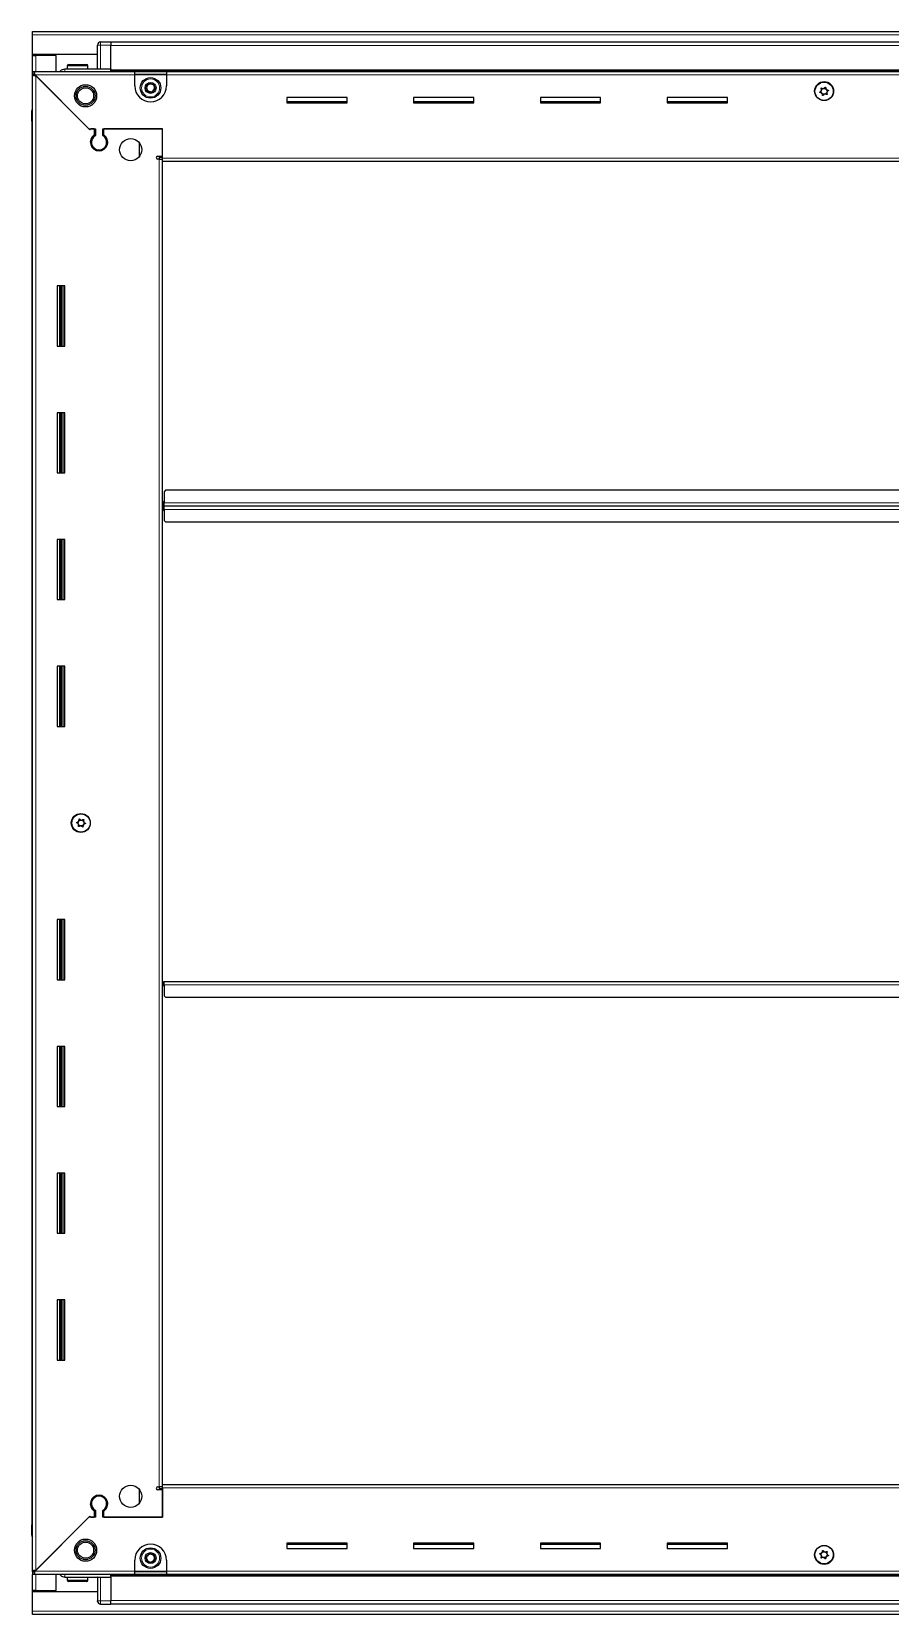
# Model space of a CAD drawing. Header units: millimetres. Extents: x -659 to 3586, y -1610 to 1459.
# Drawn here: x 2502 to 3044, y 274 to 1273 of the extents above; entities that cross this region are included whole.
import ezdxf

# ---------------------------------------------------------------- set-up
doc = ezdxf.new("R2010")
doc.units = ezdxf.units.MM

msp = doc.modelspace()

# ---------------------------------------------------------------- linework, layer by layer
at = {"color": 7, "linetype": 'Continuous', "lineweight": 25}
for p, q in [((2502.56, 1270.73), (2502.56, 1272.83)), ((2502.56, 1272.83), (3501.56, 1272.83)), ((2502.56, 1258.33), (2502.56, 1270.73)), ((2543.56, 1249.33), (2543.56, 1264.33)), ((2544.23, 1265.83), (2544.23, 1265.83)), ((2545.56, 1266.33), (2552.06, 1266.33)), ((2545.56, 1266.33), (2552.06, 1266.33)), ((2552.06, 1266.33), (2552.06, 1266.33)), ((2552.06, 1266.33), (2552.06, 1266.33)), ((2552.06, 1266.33), (2552.06, 1264.33)), ((3452.06, 1266.18), (2552.06, 1266.18)), ((2552.06, 1249.33), (2552.06, 1264.33)), ((2543.56, 1258.33), (2502.56, 1258.33)), ((2502.56, 1257.83), (2502.56, 1258.33)), ((2502.56, 1257.83), (2504.66, 1257.83)), ((2502.56, 1247.58), (2502.56, 1257.83)), ((2504.06, 1257.83), (2504.06, 1258.33)), ((2517.56, 1257.83), (2504.66, 1257.83)), ((2517.56, 1247.58), (2517.56, 1257.83)), ((2523.06, 1249.33), (2552.06, 1249.33)), ((2524.56, 1251.23), (2524.56, 1249.33)), ((2525.36, 1252.03), (2536.76, 1252.03)), ((2537.56, 1249.33), (2537.56, 1251.23)), ((2551.98, 1247.58), (2552.06, 1249.3)), ((2552.06, 1249.33), (2552.06, 1248.83)), ((2502.56, 1246.08), (2502.56, 1247.58)), ((2502.56, 1247.58), (2503.56, 1247.58)), ((2502.56, 1245.58), (2502.56, 1246.08)), ((2502.56, 1246.08), (2503.56, 1246.08)), ((2502.56, 301.08), (2502.56, 1245.58)), ((2504.06, 1245.58), (2502.56, 1245.58)), ((2503.56, 1246.08), (2503.56, 1247.58)), ((2503.56, 1247.58), (2567.06, 1247.58)), ((2504.16, 1245.48), (2538.06, 1211.58)), ((2538.76, 1210.88), (2504.66, 1244.98)), ((2552.06, 1248.18), (3452.06, 1248.18)), ((2567.06, 1245.48), (2567.06, 1247.58)), ((2567.06, 1247.58), (2587.06, 1247.58)), ((2567.06, 1246.08), (2587.06, 1246.08)), ((2567.06, 1238.58), (2567.06, 1245.48)), ((2587.06, 1247.58), (3417.06, 1247.58)), ((2587.06, 1247.58), (2587.06, 1245.48)), ((2587.06, 1245.48), (2587.06, 1238.58)), ((2701.06, 1231.33), (2663.06, 1231.33)), ((2663.06, 1231.33), (2663.06, 1227.83)), ((2701.06, 1227.83), (2701.06, 1231.33)), ((2781.06, 1231.33), (2743.06, 1231.33)), ((2743.06, 1231.33), (2743.06, 1227.83)), ((2781.06, 1227.83), (2781.06, 1231.33)), ((2861.06, 1231.33), (2823.06, 1231.33)), ((2823.06, 1231.33), (2823.06, 1227.83)), ((2861.06, 1227.83), (2861.06, 1231.33)), ((2941.06, 1231.33), (2903.06, 1231.33)), ((2903.06, 1231.33), (2903.06, 1227.83)), ((2941.06, 1227.83), (2941.06, 1231.33)), ((2502.06, 1222.83), (2502.06, 1216.33)), ((2502.06, 1216.33), (2502.06, 1222.83)), ((2701.06, 1228.58), (2663.06, 1228.58)), ((2663.06, 1227.83), (2701.06, 1227.83)), ((2781.06, 1228.58), (2743.06, 1228.58)), ((2743.06, 1227.83), (2781.06, 1227.83)), ((2861.06, 1228.58), (2823.06, 1228.58)), ((2823.06, 1227.83), (2861.06, 1227.83)), ((2941.06, 1228.58), (2903.06, 1228.58)), ((2903.06, 1227.83), (2941.06, 1227.83)), ((2502.06, 1216.33), (2502.06, 1216.33)), ((2502.56, 1216.33), (2502.06, 1216.33)), ((2502.21, 1216.33), (2502.21, 330.33)), ((2538.06, 1211.58), (2542.26, 1211.58)), ((2539.46, 1211.58), (2538.76, 1210.88)), ((2541.56, 1211.58), (2539.46, 1211.58)), ((2541.56, 1211.58), (2541.56, 1207.69)), ((2542.26, 1211.58), (2542.26, 1207.29)), ((2546.86, 1211.58), (2584.56, 1211.58)), ((2546.86, 1207.29), (2546.86, 1211.58)), ((2547.56, 1207.69), (2547.56, 1211.58)), ((2584.56, 1211.58), (2547.56, 1211.58)), ((2584.56, 1194.33), (2584.56, 1211.58)), ((2584.56, 1192.93), (2584.56, 1211.58)), ((2570.06, 1194), (2570.06, 1202.66)), ((2542.56, 1198.72), (2542.56, 1197.96)), ((2581.71, 1194.33), (2584.56, 1194.33)), ((2582.46, 1192.33), (2581.71, 1192.33)), ((2582.46, 1192.33), (2584.56, 1192.33)), ((2584.56, 1193.33), (2582.56, 1193.33)), ((2582.56, 1193.33), (2582.56, 1192.33)), ((2584.56, 1190.83), (2584.56, 1192.93)), ((2584.56, 355.83), (2584.56, 1190.83)), ((3419.56, 1190.83), (2584.56, 1190.83)), ((2523.06, 1112.33), (2518.06, 1112.33)), ((2518.06, 1112.33), (2518.06, 1074.33)), ((2520.21, 1074.33), (2520.21, 1112.33)), ((2522, 1074.33), (2522, 1112.33)), ((2522.03, 1074.33), (2522.03, 1112.33)), ((2523.06, 1074.33), (2523.06, 1112.33)), ((2518.06, 1074.33), (2523.06, 1074.33)), ((2523.06, 1032.33), (2518.06, 1032.33)), ((2518.06, 1032.33), (2518.06, 994.33)), ((2520.21, 994.33), (2520.21, 1032.33)), ((2522, 994.33), (2522, 1032.33)), ((2522.03, 994.33), (2522.03, 1032.33)), ((2523.06, 994.33), (2523.06, 1032.33)), ((2518.06, 994.33), (2523.06, 994.33)), ((2586.56, 983.33), (2585.56, 982.33)), ((2585.56, 982.33), (2585.56, 975.43)), ((3417.56, 983.33), (2586.56, 983.33)), ((2585.31, 973.33), (2584.56, 973.33)), ((2585.56, 976.18), (2585.31, 976.18)), ((2585.31, 976.18), (2585.31, 973.33)), ((2585.31, 973.33), (2585.31, 970.48)), ((2585.31, 970.48), (2585.56, 970.48)), ((2585.56, 973.33), (2585.56, 975.43)), ((2585.56, 971.23), (2585.56, 973.33)), ((3418.56, 973.33), (2585.56, 973.33)), ((2585.56, 971.23), (2585.56, 964.33)), ((2585.56, 964.33), (2586.56, 963.33)), ((2586.56, 963.33), (3417.56, 963.33)), ((2523.06, 952.33), (2518.06, 952.33)), ((2518.06, 952.33), (2518.06, 914.33)), ((2520.21, 914.33), (2520.21, 952.33)), ((2522, 914.33), (2522, 952.33)), ((2522.03, 914.33), (2522.03, 952.33)), ((2523.06, 914.33), (2523.06, 952.33)), ((2518.06, 914.33), (2523.06, 914.33)), ((2523.06, 872.33), (2518.06, 872.33)), ((2518.06, 872.33), (2518.06, 834.33)), ((2520.21, 834.33), (2520.21, 872.33)), ((2522, 834.33), (2522, 872.33)), ((2522.03, 834.33), (2522.03, 872.33)), ((2523.06, 834.33), (2523.06, 872.33)), ((2518.06, 834.33), (2523.06, 834.33)), ((2523.06, 712.33), (2518.06, 712.33)), ((2518.06, 712.33), (2518.06, 674.33)), ((2520.21, 674.33), (2520.21, 712.33)), ((2522, 674.33), (2522, 712.33)), ((2522.03, 674.33), (2522.03, 712.33)), ((2523.06, 674.33), (2523.06, 712.33)), ((2518.06, 674.33), (2523.06, 674.33)), ((2584.56, 673.33), (2585.31, 673.33)), ((2585.31, 673.33), (2585.31, 670.48)), ((2585.31, 670.48), (2585.56, 670.48)), ((2585.56, 671.23), (2585.56, 673.33)), ((2585.56, 673.33), (3418.56, 673.33)), ((2585.56, 671.23), (2585.56, 664.33)), ((2585.56, 664.33), (2586.56, 663.33)), ((2586.56, 663.33), (3417.56, 663.33)), ((2523.06, 632.33), (2518.06, 632.33)), ((2518.06, 632.33), (2518.06, 594.33)), ((2520.21, 594.33), (2520.21, 632.33)), ((2522, 594.33), (2522, 632.33)), ((2522.03, 594.33), (2522.03, 632.33)), ((2523.06, 594.33), (2523.06, 632.33)), ((2518.06, 594.33), (2523.06, 594.33)), ((2523.06, 552.33), (2518.06, 552.33)), ((2518.06, 552.33), (2518.06, 514.33)), ((2520.21, 514.33), (2520.21, 552.33)), ((2522, 514.33), (2522, 552.33)), ((2522.03, 514.33), (2522.03, 552.33)), ((2523.06, 514.33), (2523.06, 552.33)), ((2518.06, 514.33), (2523.06, 514.33)), ((2523.06, 472.33), (2518.06, 472.33)), ((2518.06, 472.33), (2518.06, 434.33)), ((2520.21, 434.33), (2520.21, 472.33)), ((2522, 434.33), (2522, 472.33)), ((2522.03, 434.33), (2522.03, 472.33)), ((2523.06, 434.33), (2523.06, 472.33)), ((2518.06, 434.33), (2523.06, 434.33)), ((2570.06, 344), (2570.06, 352.66)), ((2581.71, 354.33), (2582.46, 354.33)), ((2584.56, 352.33), (2581.71, 352.33)), ((2584.56, 354.33), (2582.46, 354.33)), ((2582.56, 354.33), (2582.56, 353.33)), ((2582.56, 353.33), (2584.56, 353.33)), ((2584.56, 353.73), (2584.56, 355.83)), ((2584.56, 355.83), (3419.56, 355.83)), ((2584.56, 353.73), (2584.56, 335.08)), ((2584.56, 335.08), (2584.56, 352.33)), ((2542.56, 348.7), (2542.56, 347.94)), ((2502.06, 330.33), (2502.06, 330.33)), ((2502.06, 323.83), (2502.06, 330.33)), ((2502.06, 330.33), (2502.06, 330.33)), ((2502.06, 330.33), (2502.06, 323.83)), ((2502.56, 330.33), (2502.06, 330.33)), ((2538.06, 335.08), (2504.16, 301.18)), ((2504.66, 301.68), (2538.76, 335.78)), ((2542.26, 335.08), (2538.06, 335.08)), ((2538.76, 335.78), (2539.46, 335.08)), ((2539.46, 335.08), (2541.56, 335.08)), ((2541.56, 338.97), (2541.56, 335.08)), ((2542.26, 339.37), (2542.26, 335.08)), ((2546.86, 335.08), (2546.86, 339.37)), ((2584.56, 335.08), (2546.86, 335.08)), ((2547.56, 335.08), (2547.56, 338.97)), ((2547.56, 335.08), (2584.56, 335.08)), ((2502.56, 322.51), (2502.56, 322.51)), ((2701.06, 318.83), (2663.06, 318.83)), ((2663.06, 318.83), (2663.06, 315.33)), ((2663.06, 318.08), (2701.06, 318.08)), ((2663.06, 315.33), (2701.06, 315.33)), ((2701.06, 315.33), (2701.06, 318.83)), ((2781.06, 318.83), (2743.06, 318.83)), ((2743.06, 318.83), (2743.06, 315.33)), ((2743.06, 318.08), (2781.06, 318.08)), ((2743.06, 315.33), (2781.06, 315.33)), ((2781.06, 315.33), (2781.06, 318.83)), ((2861.06, 318.83), (2823.06, 318.83)), ((2823.06, 318.83), (2823.06, 315.33)), ((2823.06, 318.08), (2861.06, 318.08)), ((2823.06, 315.33), (2861.06, 315.33)), ((2861.06, 315.33), (2861.06, 318.83)), ((2941.06, 318.83), (2903.06, 318.83)), ((2903.06, 318.83), (2903.06, 315.33)), ((2903.06, 318.08), (2941.06, 318.08)), ((2903.06, 315.33), (2941.06, 315.33)), ((2941.06, 315.33), (2941.06, 318.83)), ((2502.56, 300.58), (2502.56, 301.08)), ((2504.06, 301.08), (2502.56, 301.08)), ((2502.56, 300.58), (2502.56, 299.08)), ((2503.56, 300.58), (2502.56, 300.58)), ((2503.56, 300.58), (2503.56, 299.08)), ((2567.06, 301.18), (2567.06, 308.08)), ((2567.06, 299.08), (2567.06, 301.18)), ((2587.06, 300.58), (2567.06, 300.58)), ((2587.06, 308.08), (2587.06, 301.18)), ((2587.06, 301.18), (2587.06, 299.08)), ((2502.56, 288.83), (2502.56, 299.08)), ((2503.56, 299.08), (2502.56, 299.08)), ((2567.06, 299.08), (2503.56, 299.08)), ((2517.56, 288.83), (2517.56, 299.08)), ((2523.06, 297.33), (2552.06, 297.33)), ((2524.56, 297.33), (2524.56, 295.43)), ((2529.13, 294.63), (2525.36, 294.63)), ((2536.76, 294.63), (2529.13, 294.63)), ((2537.56, 295.43), (2537.56, 297.33)), ((2543.56, 297.33), (2543.56, 282.33)), ((2552.06, 297.36), (2551.98, 299.08)), ((3452.06, 298.48), (2552.06, 298.48)), ((2552.06, 297.33), (2552.06, 297.83)), ((2552.06, 297.33), (2552.06, 282.33)), ((2587.06, 299.08), (2567.06, 299.08)), ((3417.06, 299.08), (2587.06, 299.08)), ((2504.66, 288.83), (2502.56, 288.83)), ((2502.56, 288.33), (2502.56, 288.83)), ((2502.56, 288.33), (2543.56, 288.33)), ((2502.56, 275.93), (2502.56, 288.33)), ((2504.06, 288.33), (2504.06, 288.83)), ((2504.66, 288.83), (2517.56, 288.83)), ((2543.56, 282.33), (2543.56, 282.33)), ((2545.56, 280.33), (2552.06, 280.33)), ((2545.56, 280.33), (2552.06, 280.33)), ((2552.06, 280.33), (2552.06, 282.33)), ((2552.06, 280.48), (3452.06, 280.48)), ((2552.06, 280.33), (2552.06, 280.33)), ((2502.56, 273.83), (2502.56, 275.93)), ((3501.56, 273.83), (2502.56, 273.83))]:
    msp.add_line(p, q, dxfattribs=at)
at = {"color": 8, "linetype": 'Continuous', "lineweight": 18}
for p, q in [((3501.56, 1270.73), (2502.56, 1270.73)), ((2543.56, 1264.33), (2545.56, 1264.33)), ((2545.56, 1266.33), (2545.56, 1264.33)), ((2545.56, 1264.33), (2545.56, 1249.33)), ((2552.06, 1264.33), (2545.56, 1264.33)), ((3452.06, 1264.18), (2552.06, 1264.18)), ((2504.66, 1257.83), (2504.66, 1258.33)), ((2504.66, 1247.58), (2504.66, 1257.83)), ((2524.56, 1251.23), (2537.56, 1251.23)), ((3452.06, 1248.83), (2552.06, 1248.83)), ((2567.06, 1245.48), (2504.16, 1245.48)), ((2504.66, 1244.98), (2504.66, 301.68)), ((3452.06, 1247.59), (2552.06, 1247.59)), ((2567.06, 1245.48), (2587.06, 1245.48)), ((3417.06, 1245.48), (2587.06, 1245.48)), ((2502.56, 1222.83), (2502.06, 1222.83)), ((2582.46, 354.33), (2582.46, 1192.33)), ((2584.56, 1192.93), (3419.56, 1192.93)), ((2519.56, 1112.33), (2519.56, 1074.33)), ((2520.79, 1112.33), (2520.79, 1074.33)), ((2519.56, 1032.33), (2519.56, 994.33)), ((2520.79, 1032.33), (2520.79, 994.33)), ((3418.56, 975.43), (2585.56, 975.43)), ((2585.56, 971.23), (3418.56, 971.23)), ((2519.56, 952.33), (2519.56, 914.33)), ((2520.79, 952.33), (2520.79, 914.33)), ((2519.56, 872.33), (2519.56, 834.33)), ((2520.79, 872.33), (2520.79, 834.33)), ((2519.56, 712.33), (2519.56, 674.33)), ((2520.79, 712.33), (2520.79, 674.33)), ((2585.56, 671.23), (3418.56, 671.23)), ((2519.56, 632.33), (2519.56, 594.33)), ((2520.79, 632.33), (2520.79, 594.33)), ((2519.56, 552.33), (2519.56, 514.33)), ((2520.79, 552.33), (2520.79, 514.33)), ((2519.56, 472.33), (2519.56, 434.33)), ((2520.79, 472.33), (2520.79, 434.33)), ((3419.56, 353.73), (2584.56, 353.73)), ((2502.56, 323.83), (2502.06, 323.83)), ((2504.16, 301.18), (2567.06, 301.18)), ((2587.06, 301.18), (2567.06, 301.18)), ((2587.06, 301.18), (3417.06, 301.18)), ((2504.66, 288.83), (2504.66, 299.08)), ((2528.86, 295.43), (2524.56, 295.43)), ((2537.56, 295.43), (2528.86, 295.43)), ((2545.56, 282.33), (2545.56, 297.33)), ((2552.06, 299.07), (3452.06, 299.07)), ((2552.06, 297.83), (3452.06, 297.83)), ((2504.66, 288.33), (2504.66, 288.83)), ((2543.56, 282.33), (2545.56, 282.33)), ((2545.56, 280.33), (2545.56, 282.33)), ((2552.06, 282.33), (2545.56, 282.33)), ((2552.06, 282.48), (3452.06, 282.48)), ((3501.56, 275.93), (2502.56, 275.93))]:
    msp.add_line(p, q, dxfattribs=at)
at = {"color": 7, "linetype": 'Continuous', "lineweight": 25, "flags": 128}
msp.add_lwpolyline([(2543.7, 281.58), (2543.6, 281.94), (2543.56, 282.33)], dxfattribs=at)
at = {"color": 7, "linetype": 'Continuous', "lineweight": 25}
for centre, radius in [((2536.06, 1232.33), 7), ((2577.06, 1237.33), 6.5), ((2577.06, 1237.33), 3.46), ((3002.06, 1235.33), 6), ((3002.06, 1235.18), 5.78), ((2536.06, 1232.33), 6.03), ((2536.06, 1232.33), 5.1), ((3002.06, 1235.18), 1.85), ((2564.56, 1198.33), 7), ((2533.06, 773.33), 6), ((2533.21, 773.33), 5.78), ((2533.21, 773.33), 1.85), ((2564.56, 348.33), 7), ((2536.06, 314.33), 7), ((2536.06, 314.33), 6.03), ((2536.06, 314.33), 5.1), ((2577.06, 309.33), 6.5), ((2577.06, 309.33), 3.46), ((3002.06, 311.33), 6), ((3002.06, 311.48), 5.78), ((3002.06, 311.48), 1.85)]:
    msp.add_circle(centre, radius, dxfattribs=at)
at = {"color": 8, "linetype": 'Continuous', "lineweight": 18}
for centre in [(2577.06, 1237.33), (2577.06, 309.33)]:
    msp.add_circle(centre, 5.7, dxfattribs=at)
at = {"color": 7, "linetype": 'Continuous', "lineweight": 25}
for centre, radius, start, end in [((2545.56, 1264.33), 2, 90, 180), ((2545.56, 1264.33), 2, 90, 131.40962), ((2525.36, 1251.23), 0.8, 90, 180), ((2536.76, 1251.23), 0.8, 0, 90), ((2543.36, 1249.53), 0.2, 270, 0), ((2577.06, 1237.33), 2.5, 134.01559, 194.01559), ((2577.06, 1237.33), 2.5, 74.01559, 134.01559), ((2577.06, 1237.33), 2.5, 14.01559, 74.01559), ((2577.06, 1238.58), 10, 180, 270), ((2577.06, 1237.33), 2.5, 194.01559, 254.01559), ((2577.06, 1237.33), 2.5, 254.01559, 314.01559), ((2577.06, 1238.58), 10, 270, 0), ((2577.06, 1237.33), 2.5, 314.01559, 14.01559), ((2504.06, 1222.83), 2, 138.59038, 180), ((2544.56, 1203.08), 5.5, 123.05573, 56.94427), ((2544.56, 1203.08), 4.8, 118.63099, 61.36901), ((2581.71, 1193.33), 1, 90, 270), ((2581.71, 353.33), 1, 90, 270), ((2544.56, 343.58), 5.5, 303.05573, 236.94427), ((2544.56, 343.58), 4.8, 298.63099, 241.36901), ((2504.06, 323.83), 2, 180, 221.40962), ((2577.06, 308.08), 10, 90, 180), ((2577.06, 309.33), 2.5, 127.47401, 187.47401), ((2577.06, 309.33), 2.5, 67.47401, 127.47401), ((2577.06, 308.08), 10, 0, 90), ((2577.06, 309.33), 2.5, 7.47401, 67.47401), ((2577.06, 309.33), 2.5, 187.47401, 247.47401), ((2577.06, 309.33), 2.5, 247.47401, 307.47401), ((2577.06, 309.33), 2.5, 307.47401, 7.47401), ((2525.36, 295.43), 0.8, 180, 270), ((2536.76, 295.43), 0.8, 270, 0), ((2543.36, 297.13), 0.2, 0, 90), ((2545.56, 282.33), 2, 180, 270)]:
    msp.add_arc(centre, radius, start, end, dxfattribs=at)
for points, knots in [([(2519.84, 1247.58), (2519.96, 1247.78), (2520.35, 1248.43), (2521.5, 1249.14), (2522.54, 1249.27), (2523.06, 1249.33)], [0, 0, 0, 0, 0.18225, 0.591125, 1, 1, 1, 1]), ([(2552.06, 1249.33), (2552.06, 1249.29), (2552.06, 1249.22), (2552.06, 1248.6), (2552.06, 1248.02), (2552.06, 1247.62), (2552.06, 1247.59)], [0, 0, 0, 0, 0.324279, 0.648558, 0.972836, 1, 1, 1, 1]), ([(2502.56, 1245.58), (2502.58, 1245.53), (2502.64, 1245.44), (2503.03, 1245.31), (2503.59, 1245.18), (2504.17, 1245.07), (2504.53, 1245), (2504.66, 1244.98)], [0, 0, 0, 0, 0.230255, 0.448522, 0.666786, 0.88505, 1, 1, 1, 1]), ([(2504.16, 1245.48), (2504.11, 1245.73), (2504.02, 1246.23), (2503.89, 1246.87), (2503.76, 1247.33), (2503.65, 1247.55), (2503.58, 1247.57), (2503.56, 1247.58)], [0, 0, 0, 0, 0.230255, 0.448522, 0.666786, 0.88505, 1, 1, 1, 1]), ([(2574.28, 1238.12), (2574.65, 1238.48), (2575.35, 1239.15), (2576.04, 1239.82), (2576.36, 1240.13)], [0, 0, 0, 0, 0.534686, 1, 1, 1, 1]), ([(2576.36, 1240.13), (2576.85, 1239.99), (2577.78, 1239.72), (2578.7, 1239.46), (2579.13, 1239.34)], [0, 0, 0, 0, 0.5346859, 1, 1, 1, 1]), ([(2579.13, 1239.34), (2579.16, 1239.21), (2579.31, 1238.63), (2579.55, 1237.67), (2579.75, 1236.87), (2579.83, 1236.53)], [0, 0, 0, 0, 0.133125, 0.637099, 1, 1, 1, 1]), ([(2574.98, 1235.32), (2574.9, 1235.66), (2574.7, 1236.46), (2574.46, 1237.42), (2574.31, 1238), (2574.28, 1238.12)], [0, 0, 0, 0, 0.362901, 0.866875, 1, 1, 1, 1]), ([(2577.76, 1234.53), (2577.26, 1234.67), (2576.33, 1234.94), (2575.41, 1235.2), (2574.98, 1235.32)], [0, 0, 0, 0, 0.534686, 1, 1, 1, 1]), ([(2579.83, 1236.53), (2579.46, 1236.18), (2578.77, 1235.51), (2578.08, 1234.84), (2577.76, 1234.53)], [0, 0, 0, 0, 0.534686, 1, 1, 1, 1]), ([(3000.17, 1237.25), (3000.16, 1237.24), (3000.15, 1237.22), (3000.14, 1237.16), (3000.15, 1237.02), (3000.25, 1236.64), (3000.39, 1236.12), (3000.22, 1235.51), (2999.86, 1235.14), (2999.56, 1234.89), (2999.38, 1234.73), (2999.33, 1234.65), (2999.32, 1234.61), (2999.32, 1234.57), (2999.34, 1234.55), (2999.39, 1234.5), (2999.64, 1234.4), (3000.11, 1234.3), (3000.74, 1233.98), (3001, 1233.32), (3001.05, 1232.85), (3001.13, 1232.59), (3001.17, 1232.53), (3001.2, 1232.51), (3001.23, 1232.51), (3001.26, 1232.51), (3001.3, 1232.53), (3001.37, 1232.57), (3001.54, 1232.72), (3001.81, 1233), (3002.21, 1233.32), (3002.84, 1233.43), (3003.35, 1233.24), (3003.71, 1233.11), (3003.86, 1233.08), (3003.92, 1233.09), (3003.95, 1233.11), (3003.97, 1233.14), (3003.98, 1233.2), (3003.96, 1233.34), (3003.87, 1233.72), (3003.73, 1234.24), (3003.9, 1234.85), (3004.25, 1235.22), (3004.56, 1235.47), (3004.73, 1235.63), (3004.78, 1235.71), (3004.8, 1235.75), (3004.79, 1235.79), (3004.78, 1235.81), (3004.72, 1235.86), (3004.47, 1235.96), (3004.01, 1236.06), (3003.37, 1236.37), (3003.12, 1237.04), (3003.06, 1237.51), (3002.98, 1237.77), (3002.94, 1237.83), (3002.92, 1237.85), (3002.89, 1237.85), (3002.85, 1237.85), (3002.81, 1237.83), (3002.74, 1237.78), (3002.57, 1237.63), (3002.3, 1237.36), (3001.9, 1237.04), (3001.28, 1236.93), (3000.77, 1237.12), (3000.4, 1237.25), (3000.25, 1237.28), (3000.2, 1237.27), (3000.18, 1237.26), (3000.17, 1237.25)], [0, 0, 0, 0, 0.002009, 0.00442, 0.009365, 0.025528, 0.067705, 0.095786, 0.124646, 0.150342, 0.160519, 0.163394, 0.165697, 0.167245, 0.168874, 0.17077, 0.178606, 0.211994, 0.249994, 0.287995, 0.321383, 0.329219, 0.331115, 0.332744, 0.334292, 0.336217, 0.338535, 0.341318, 0.349662, 0.375358, 0.404217, 0.432298, 0.474475, 0.490639, 0.496669, 0.49844, 0.5, 0.502009, 0.50442, 0.509365, 0.525528, 0.567705, 0.595786, 0.624646, 0.650342, 0.660519, 0.663394, 0.665697, 0.667245, 0.668874, 0.67077, 0.678606, 0.711994, 0.749994, 0.787995, 0.821383, 0.829219, 0.831115, 0.832744, 0.834292, 0.836217, 0.838535, 0.841318, 0.849662, 0.875358, 0.904217, 0.932298, 0.974475, 0.990639, 0.996669, 0.99844, 1, 1, 1, 1]), ([(2534.84, 775.6), (2534.83, 775.61), (2534.81, 775.62), (2534.75, 775.62), (2534.61, 775.58), (2534.26, 775.4), (2533.78, 775.16), (2533.15, 775.2), (2532.71, 775.47), (2532.41, 775.72), (2532.21, 775.85), (2532.12, 775.89), (2532.08, 775.89), (2532.05, 775.88), (2532.02, 775.86), (2531.99, 775.8), (2531.95, 775.53), (2531.94, 775.06), (2531.77, 774.37), (2531.17, 773.98), (2530.72, 773.83), (2530.48, 773.7), (2530.43, 773.65), (2530.42, 773.62), (2530.42, 773.59), (2530.43, 773.56), (2530.46, 773.52), (2530.52, 773.46), (2530.7, 773.33), (2531.02, 773.12), (2531.42, 772.79), (2531.65, 772.2), (2531.58, 771.67), (2531.52, 771.28), (2531.53, 771.13), (2531.55, 771.08), (2531.57, 771.05), (2531.61, 771.04), (2531.67, 771.04), (2531.8, 771.08), (2532.15, 771.26), (2532.63, 771.5), (2533.26, 771.46), (2533.7, 771.19), (2534.01, 770.94), (2534.2, 770.81), (2534.29, 770.77), (2534.33, 770.77), (2534.37, 770.78), (2534.39, 770.8), (2534.42, 770.86), (2534.47, 771.13), (2534.47, 771.6), (2534.65, 772.29), (2535.25, 772.68), (2535.7, 772.83), (2535.93, 772.96), (2535.98, 773.01), (2535.99, 773.04), (2535.99, 773.07), (2535.98, 773.1), (2535.96, 773.14), (2535.9, 773.2), (2535.72, 773.33), (2535.39, 773.54), (2535, 773.87), (2534.76, 774.45), (2534.84, 774.99), (2534.89, 775.38), (2534.89, 775.53), (2534.87, 775.58), (2534.85, 775.6), (2534.84, 775.6)], [0, 0, 0, 0, 0.0020087, 0.00442, 0.0093647, 0.0255282, 0.0677053, 0.0957862, 0.1246456, 0.1503415, 0.1605194, 0.1633943, 0.1656965, 0.1672448, 0.1688741, 0.1707699, 0.1786058, 0.2119941, 0.2499945, 0.2879948, 0.3213831, 0.329219, 0.3311148, 0.3327441, 0.3342924, 0.3362166, 0.3385353, 0.3413178, 0.349662, 0.3753578, 0.4042173, 0.4322982, 0.4744753, 0.4906388, 0.4966691, 0.49844, 0.5, 0.5020087, 0.50442, 0.5093647, 0.5255282, 0.5677053, 0.5957862, 0.6246456, 0.6503415, 0.6605194, 0.6633943, 0.6656965, 0.6672448, 0.6688741, 0.6707699, 0.6786058, 0.7119941, 0.7499945, 0.7879948, 0.8213831, 0.829219, 0.8311148, 0.8327441, 0.8342924, 0.8362166, 0.8385353, 0.8413178, 0.849662, 0.8753578, 0.9042173, 0.9322982, 0.9744753, 0.9906388, 0.9966691, 0.99844, 1, 1, 1, 1]), ([(2574.39, 310.44), (2574.49, 310.51), (2574.96, 310.88), (2575.75, 311.48), (2576.41, 311.98), (2576.68, 312.19)], [0, 0, 0, 0, 0.1331247, 0.6370994, 1, 1, 1, 1]), ([(2574.77, 307.57), (2574.7, 308.08), (2574.57, 309.04), (2574.45, 309.99), (2574.39, 310.44)], [0, 0, 0, 0, 0.534686, 1, 1, 1, 1]), ([(2576.68, 312.19), (2577.16, 311.99), (2578.05, 311.62), (2578.94, 311.26), (2579.35, 311.09)], [0, 0, 0, 0, 0.534686, 1, 1, 1, 1]), ([(2579.35, 311.09), (2579.42, 310.57), (2579.54, 309.62), (2579.67, 308.67), (2579.72, 308.22)], [0, 0, 0, 0, 0.534686, 1, 1, 1, 1]), ([(3000.17, 309.41), (3000.18, 309.4), (3000.21, 309.39), (3000.26, 309.38), (3000.41, 309.41), (3000.77, 309.54), (3001.28, 309.73), (3001.9, 309.62), (3002.3, 309.3), (3002.58, 309.02), (3002.76, 308.86), (3002.84, 308.81), (3002.88, 308.81), (3002.92, 308.81), (3002.94, 308.83), (3002.98, 308.89), (3003.06, 309.15), (3003.12, 309.62), (3003.37, 310.28), (3004.01, 310.6), (3004.47, 310.7), (3004.72, 310.8), (3004.78, 310.85), (3004.79, 310.87), (3004.8, 310.9), (3004.79, 310.94), (3004.77, 310.98), (3004.71, 311.04), (3004.55, 311.2), (3004.25, 311.44), (3003.9, 311.81), (3003.73, 312.42), (3003.87, 312.94), (3003.97, 313.32), (3003.98, 313.47), (3003.96, 313.53), (3003.94, 313.55), (3003.91, 313.57), (3003.85, 313.58), (3003.71, 313.55), (3003.34, 313.42), (3002.84, 313.23), (3002.21, 313.34), (3001.81, 313.66), (3001.53, 313.94), (3001.35, 314.1), (3001.27, 314.14), (3001.23, 314.15), (3001.2, 314.15), (3001.17, 314.13), (3001.13, 314.07), (3001.05, 313.81), (3001, 313.34), (3000.74, 312.67), (3000.11, 312.36), (2999.64, 312.26), (2999.39, 312.16), (2999.34, 312.11), (2999.32, 312.09), (2999.32, 312.06), (2999.33, 312.02), (2999.35, 311.98), (2999.4, 311.92), (2999.56, 311.76), (2999.86, 311.52), (3000.22, 311.15), (3000.39, 310.54), (3000.25, 310.02), (3000.15, 309.64), (3000.14, 309.49), (3000.15, 309.43), (3000.17, 309.42), (3000.17, 309.41)], [0, 0, 0, 0, 0.002009, 0.00442, 0.009365, 0.025528, 0.067705, 0.095786, 0.124646, 0.150342, 0.160519, 0.163394, 0.165697, 0.167245, 0.168874, 0.17077, 0.178606, 0.211994, 0.249994, 0.287995, 0.321383, 0.329219, 0.331115, 0.332744, 0.334292, 0.336217, 0.338535, 0.341318, 0.349662, 0.375358, 0.404217, 0.432298, 0.474475, 0.490639, 0.496669, 0.49844, 0.5, 0.502009, 0.50442, 0.509365, 0.525528, 0.567705, 0.595786, 0.624646, 0.650342, 0.660519, 0.663394, 0.665697, 0.667245, 0.668874, 0.67077, 0.678606, 0.711994, 0.749994, 0.787995, 0.821383, 0.829219, 0.831115, 0.832744, 0.834292, 0.836217, 0.838535, 0.841318, 0.849662, 0.875358, 0.904217, 0.932298, 0.974475, 0.990639, 0.996669, 0.99844, 1, 1, 1, 1]), ([(2504.66, 301.68), (2504.4, 301.63), (2503.91, 301.54), (2503.27, 301.41), (2502.8, 301.28), (2502.58, 301.17), (2502.56, 301.1), (2502.56, 301.08)], [0, 0, 0, 0, 0.230255, 0.448522, 0.666786, 0.88505, 1, 1, 1, 1]), ([(2503.56, 299.08), (2503.6, 299.11), (2503.69, 299.16), (2503.83, 299.55), (2503.96, 300.11), (2504.07, 300.69), (2504.13, 301.05), (2504.16, 301.18)], [0, 0, 0, 0, 0.230255, 0.448522, 0.666786, 0.88505, 1, 1, 1, 1]), ([(2577.43, 306.47), (2576.96, 306.66), (2576.07, 307.03), (2575.18, 307.4), (2574.77, 307.57)], [0, 0, 0, 0, 0.5346859, 1, 1, 1, 1]), ([(2579.72, 308.22), (2579.45, 308.01), (2578.8, 307.51), (2578.01, 306.91), (2577.53, 306.54), (2577.43, 306.47)], [0, 0, 0, 0, 0.362901, 0.866875, 1, 1, 1, 1]), ([(2519.84, 299.08), (2519.96, 298.88), (2520.35, 298.23), (2521.5, 297.52), (2522.54, 297.39), (2523.06, 297.33)], [0, 0, 0, 0, 0.18225, 0.591125, 1, 1, 1, 1]), ([(2552.06, 297.33), (2552.06, 297.37), (2552.06, 297.44), (2552.06, 298.06), (2552.06, 298.64), (2552.06, 299.04), (2552.06, 299.08)], [0, 0, 0, 0, 0.3229095, 0.6458191, 0.9687286, 1, 1, 1, 1])]:
    msp.add_open_spline(points, degree=3, knots=knots, dxfattribs=at)
at = {"color": 8, "linetype": 'Continuous', "lineweight": 18}
for points in [[(2523.06, 1249.33), (2523.06, 1249.28), (2523.06, 1249.21), (2523.06, 1248.78), (2523.06, 1248.32), (2523.06, 1247.91), (2523.06, 1247.64), (2523.06, 1247.58)], [(2523.06, 297.33), (2523.06, 297.38), (2523.06, 297.45), (2523.06, 297.88), (2523.06, 298.34), (2523.06, 298.75), (2523.06, 299.02), (2523.06, 299.08)]]:
    msp.add_open_spline(points, degree=3, knots=[0, 0, 0, 0, 0.359753, 0.553414, 0.751185, 0.948956, 1, 1, 1, 1], dxfattribs=at)
at = {"color": 7, "linetype": 'Continuous', "lineweight": 25}
for points in [[(2504.16, 1245.48), (2504.11, 1245.56), (2504.01, 1245.72), (2503.86, 1245.91), (2503.71, 1246.05), (2503.61, 1246.07), (2503.56, 1246.08)], [(2504.06, 1245.58), (2504.07, 1245.53), (2504.08, 1245.43), (2504.22, 1245.28), (2504.42, 1245.13), (2504.58, 1245.03), (2504.66, 1244.98)], [(2503.56, 300.58), (2503.61, 300.59), (2503.71, 300.61), (2503.86, 300.75), (2504.01, 300.94), (2504.11, 301.1), (2504.16, 301.18)], [(2504.66, 301.68), (2504.58, 301.63), (2504.42, 301.53), (2504.22, 301.38), (2504.08, 301.23), (2504.07, 301.13), (2504.06, 301.08)]]:
    msp.add_open_spline(points, degree=3, dxfattribs=at)

doc.saveas('drawing.dxf')
